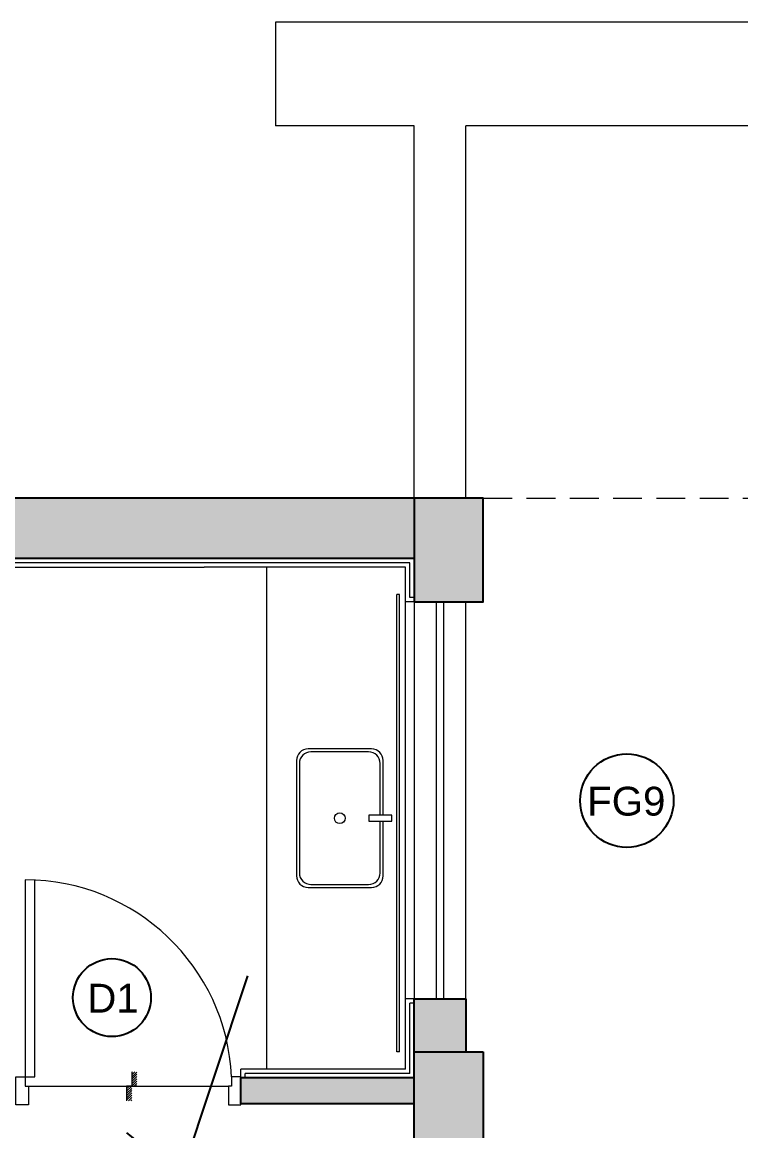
# Model space of a CAD drawing. Header units: inches. Extents: x 211391 to 214260, y -106888 to -102532.
# Drawn here: x 213242 to 213366.5, y -103813.2 to -103621 of the extents above; entities that cross this region are included whole.
import ezdxf

# ---------------------------------------------------------------- set-up
doc = ezdxf.new("R2010")
doc.units = ezdxf.units.IN
doc.header["$MEASUREMENT"] = 0
doc.linetypes.add('0226--P-00-GA 18.02.10$0$DASH', pattern=[0.35, 0.25, -0.1])
doc.linetypes.add('HIDDEN', pattern=[0.375, 0.25, -0.125])
doc.layers.get('0').update_dxf_attribs({"color": 4})
for name, color, linetype, lineweight in [('BEAM', 90, '0226--P-00-GA 18.02.10$0$DASH', 25), ('counter', 177, 'Continuous', 13), ('DOOR', 2, 'Continuous', 9), ('DROP', 1, 'Continuous', 5), ('FIXTURES', 8, 'Continuous', 9), ('GLASS', 4, 'Continuous', 18), ('HATCH', 251, 'Continuous', 13), ('HIDDEN', 8, 'Continuous', 13), ('STONE', 1, 'Continuous', 18), ('WALL', 5, 'Continuous', 25), ('window', 1, 'Continuous', 18)]:
    doc.layers.add(name, color=color, linetype=linetype, lineweight=lineweight)
doc.layers.add('COLUMN', color=6, linetype='Continuous')
doc.layers.get('BEAM').off()
doc.styles.add('STYLE1', font='arial.ttf', dxfattribs={"height": 8})

# ---------------------------------------------------------------- blocks, each defined once
blk = doc.blocks.new('*U5')
at = {"layer": 'DOOR'}
for points in [[(1.5, -4.54), (1.5, -3.04), (2, -3.04), (2, -0.04), (0, -0.04), (0, -4.54)], [(34.5, -4.54), (34.5, -3.04), (34, -3.04), (34, -0.04), (36, -0.04), (36, -4.54)]]:
    blk.add_lwpolyline(points, close=True, dxfattribs=at)
blk.add_lwpolyline([(34.5, -4.54, -0.400224), (1.5, -36.04), (1.5, -4.54), (3, -4.54), (3, -36.01)], format="xyb", dxfattribs=at)
blk = doc.blocks.new('79')
at = {"layer": 'COLUMN', "ltscale": 20, "true_color": 0xdd22ba}
h = blk.add_hatch(color=212, dxfattribs=at)
h.dxf.hatch_style = 1
h.paths.add_polyline_path([(213309.89, -103721.54), (213321.89, -103721.54), (213321.89, -103703.54), (213309.89, -103703.54)])
h = blk.add_hatch(color=212, dxfattribs=at)
h.dxf.hatch_style = 1
h.paths.add_polyline_path([(213321.89, -103817.54), (213321.89, -103799.54), (213309.89, -103799.54), (213309.89, -103817.54)])
at = {"layer": 'COLUMN', "ltscale": 20}
for points in [[(213309.89, -103721.54), (213321.89, -103721.54), (213321.89, -103703.54), (213309.89, -103703.54)], [(213321.89, -103799.54), (213321.89, -103817.54), (213309.89, -103817.54), (213309.89, -103799.54)]]:
    blk.add_lwpolyline(points, close=True, dxfattribs=at)
blk = doc.blocks.new('*X6')
at = {"color": 0}
for p, q in [((-16.8, -3.5), (-13.3, 0)), ((-16.8, -0.8), (-15.9, 0)), ((-16.4, -5.8), (-10.6, 0)), ((-13.8, -5.8), (-8, 0)), ((-11.1, -5.8), (-5.3, 0)), ((-8.5, -5.8), (-2.7, 0)), ((-5.8, -5.8), (0, 0)), ((0, 0), (6, 6)), ((0, 2.7), (3.3, 6)), ((0, 5.3), (0.7, 6)), ((2.7, 0), (8.7, 6)), ((5.3, 0), (11.3, 6)), ((8, 0), (14, 6)), ((10.6, 0), (16.6, 6)), ((13.3, 0), (17, 3.8)), ((15.9, 0), (17, 1.1)), ((-3.2, -5.8), (0, -2.7)), ((-0.5, -5.8), (0, -5.3))]:
    blk.add_line(p, q, dxfattribs=at)
blk = doc.blocks.new('4 UQ46U')
at = {"layer": 'DROP', "lineweight": 5}
blk.add_lwpolyline([(67308.83, -52969.15), (67308.83, -52972.46), (67307.64, -52972.46), (67307.64, -52975.82)], dxfattribs=at)
at = {"layer": 'DROP', "lineweight": 5, "extrusion": (0, 0, -1), "xscale": 0.1972594911858323, "yscale": 0.1972594911858323, "zscale": -0.1972594911858323, "rotation": 270}
blk.add_blockref('*X6', (-67308.83, -52972.46), dxfattribs=at)
blk = doc.blocks.new('AETJUEU')
at = {"layer": 'FIXTURES'}
for p, q in [((67937.68, -56339.05), (67936.69, -56339.05)), ((67936.69, -56339.05), (67936.69, -56343.07)), ((67937.68, -56343.07), (67937.68, -56339.05)), ((67936.69, -56340.58), (67927.19, -56340.58)), ((67936.69, -56341.08), (67927.69, -56341.08)), ((67947.19, -56340.58), (67937.68, -56340.58)), ((67946.69, -56341.08), (67937.68, -56341.08)), ((67925.19, -56342.58), (67925.19, -56353.58)), ((67925.69, -56343.08), (67925.69, -56353.08)), ((67936.69, -56343.07), (67937.68, -56343.07)), ((67948.69, -56353.08), (67948.69, -56343.08)), ((67949.19, -56353.58), (67949.19, -56342.58)), ((67927.69, -56355.08), (67946.69, -56355.08)), ((67927.19, -56355.58), (67947.19, -56355.58))]:
    blk.add_line(p, q, dxfattribs=at)
blk.add_circle((67937.19, -56348.08), 0.945, dxfattribs=at)
for centre, start, end in [((67927.19, -56342.58), 90, 180), ((67927.69, -56343.08), 90, 180), ((67946.69, -56343.08), 0, 90), ((67947.19, -56342.58), 0, 90), ((67927.69, -56353.08), 180, 270), ((67946.69, -56353.08), 270, 0), ((67927.19, -56353.58), 180, 270), ((67947.19, -56353.58), 270, 0)]:
    blk.add_arc(centre, 2, start, end, dxfattribs=at)

msp = doc.modelspace()

# ---------------------------------------------------------------- hatches: boundary and pattern name
at = {"layer": 'HATCH', "ltscale": 15}
h = msp.add_hatch(color=256, dxfattribs=at)
h.dxf.hatch_style = 1
h.paths.add_polyline_path([(213309.89, -103703.54), (213138.89, -103703.54), (213138.89, -103708.04), (213309.89, -103708.04)])
h = msp.add_hatch(color=8, dxfattribs=at)
h.dxf.hatch_style = 1
h.paths.add_polyline_path([(213309.89, -103708.05), (213138.89, -103708.05), (213138.89, -103714.04), (213145.22, -103714.04), (213145.22, -103710.45), (213183.07, -103710.45), (213183.07, -103714.04), (213195.11, -103714.04), (213195.11, -103710.1), (213230.03, -103710.1), (213230.03, -103714.04), (213309.89, -103714.04)])
h = msp.add_hatch(color=256, dxfattribs=at)
h.dxf.hatch_style = 1
h.paths.add_polyline_path([(213318.89, -103790.37), (213309.89, -103790.37), (213309.89, -103799.54), (213318.89, -103799.54)])
h = msp.add_hatch(color=256, dxfattribs=at)
h.dxf.hatch_style = 1
h.paths.add_polyline_path([(213309.89, -103804.04), (213279.89, -103804.04), (213279.89, -103808.54), (213309.89, -103808.54)])

# ---------------------------------------------------------------- linework, layer by layer
at = {"layer": 'counter', "ltscale": 20}
msp.add_line((213284.39, -103802.54), (213284.39, -103715.54), dxfattribs=at)
at = {"layer": 'Defpoints', "ltscale": 15}
msp.add_lwpolyline([(213260.06, -103813.61), (213269.54, -103821.16), (213281.08, -103786.36)], dxfattribs=at)
at = {"layer": 'Defpoints'}
for centre, radius in [((213346.77, -103756), 8.1), ((213257.53, -103790.15), 6.76)]:
    msp.add_circle(centre, radius, dxfattribs=at)
at = {"layer": 'DROP', "ltscale": 25}
msp.add_line((213243.06, -103805.48), (213277.72, -103805.48), dxfattribs=at)
at = {"layer": 'GLASS'}
for p, q in [((213307.39, -103720.26), (213306.89, -103720.26)), ((213307.39, -103799.54), (213306.89, -103799.54))]:
    msp.add_line(p, q, dxfattribs=at)
at = {"layer": 'GLASS', "ltscale": 25}
for p, q in [((213306.89, -103799.54), (213306.89, -103720.26)), ((213307.39, -103799.54), (213307.39, -103720.26))]:
    msp.add_line(p, q, dxfattribs=at)
at = {"layer": 'HIDDEN', "linetype": 'HIDDEN', "ltscale": 20}
msp.add_lwpolyline([(213321.89, -103703.54), (213378.89, -103703.54), (213378.89, -103810.04), (213537.89, -103810.04)], dxfattribs=at)
at = {"layer": 'STONE'}
for p, q in [((213309.14, -103714.79), (213139.64, -103714.79)), ((213201.55, -103715.54), (213273.51, -103715.54)), ((213308.39, -103715.54), (213273.51, -103715.54)), ((213308.39, -103721.54), (213308.39, -103715.54)), ((213309.14, -103720.79), (213309.14, -103714.79)), ((213309.89, -103721.54), (213308.39, -103721.54)), ((213308.39, -103790.37), (213308.39, -103721.54)), ((213309.89, -103720.79), (213309.14, -103720.79)), ((213308.39, -103802.54), (213308.39, -103790.37)), ((213309.89, -103790.37), (213308.39, -103790.37)), ((213309.14, -103803.29), (213309.14, -103791.12)), ((213309.89, -103791.12), (213309.14, -103791.12)), ((213308.39, -103802.54), (213279.89, -103802.54)), ((213279.89, -103804.04), (213279.89, -103802.54)), ((213309.14, -103803.29), (213280.64, -103803.29)), ((213280.64, -103804.04), (213280.64, -103803.29))]:
    msp.add_line(p, q, dxfattribs=at)
at = {"layer": 'WALL', "ltscale": 20}
for p, q in [((213309.89, -103703.54), (213138.89, -103703.54)), ((213309.89, -103714.04), (213138.89, -103714.04)), ((213309.89, -103799.54), (213309.89, -103790.37)), ((213309.89, -103790.37), (213318.89, -103790.37)), ((213318.89, -103790.37), (213318.89, -103799.54)), ((213309.89, -103804.04), (213279.89, -103804.04)), ((213279.89, -103808.54), (213279.89, -103804.04)), ((213309.89, -103808.54), (213279.89, -103808.54))]:
    msp.add_line(p, q, dxfattribs=at)
at = {"layer": 'window', "ltscale": 20}
for p, q in [((213309.89, -103639.04), (213285.89, -103639.04)), ((213309.89, -103703.54), (213309.89, -103639.04)), ((213534.89, -103639.04), (213318.89, -103639.04)), ((213318.89, -103703.54), (213318.89, -103639.04)), ((213309.89, -103721.54), (213309.89, -103790.37)), ((213313.71, -103721.54), (213313.71, -103790.37)), ((213315.07, -103790.37), (213315.07, -103721.54)), ((213318.89, -103790.37), (213318.89, -103721.54))]:
    msp.add_line(p, q, dxfattribs=at)
msp.add_lwpolyline([(213570.89, -103630.04), (213570.89, -103621.04), (213285.89, -103621.04), (213285.89, -103639.04)], dxfattribs=at)

# ---------------------------------------------------------------- block references
at = {"layer": 'BEAM'}
msp.add_blockref('79', (0, 0), dxfattribs=at)
at = {"layer": 'DOOR', "ltscale": 5, "xscale": -1.083333333332525, "yscale": 1.083333333332525, "zscale": 1.083333333332525, "rotation": 180}
msp.add_blockref('*U5', (213240.89, -103808.77), dxfattribs=at)
at = {"layer": 'DROP', "ltscale": 20, "xscale": 0.7535655759087191, "yscale": 0.7535655759087191, "zscale": 0.7535655759087191}
msp.add_blockref('4 UQ46U', (162539.34, -63887.26), dxfattribs=at)
at = {"layer": 'FIXTURES', "rotation": 270}
msp.add_blockref('AETJUEU', (269645.1, -35821.85), dxfattribs=at)

# ---------------------------------------------------------------- texts
at = {"layer": 'Defpoints', "char_height": 5, "attachment_point": 3, "style": 'STYLE1'}
for s, heights, insert in [('\\A1;\\pxqc;FG9', [-5.17], (213350.79, -103753.59)), ('\\A1;\\pxqc;D1', [-5.02], (213261.83, -103787.74))]:
    msp.add_mtext_dynamic_manual_height_columns(s, width=8.2379, gutter_width=70, heights=heights, dxfattribs=dict(at, insert=insert))

doc.saveas('drawing.dxf')
